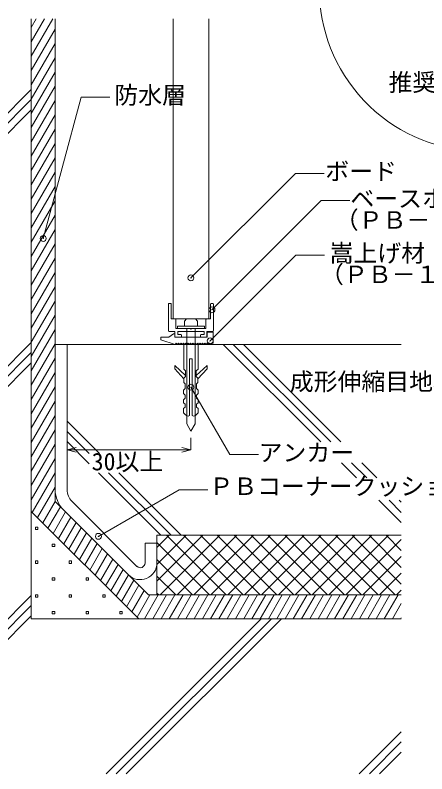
# Model space of a CAD drawing. Units: millimetres, scale not verified. Extents: x -675 to 675, y -471 to 460.
# Drawn here: x 256.1 to 428.5, y -209.6 to 108.4 of the extents above; entities that cross this region are included whole.
import ezdxf
from ezdxf.enums import TextEntityAlignment as Align

# ---------------------------------------------------------------- set-up
doc = ezdxf.new("R2010")
doc.units = ezdxf.units.MM
doc.header["$LTSCALE"] = 5
doc.header["$PDMODE"] = 32
doc.header["$PDSIZE"] = 2.5
doc.layers.add('1-0_芯・寸法線', color=7, linetype='Continuous', lineweight=18)
doc.styles.add('ＭＳ ゴシック', font='')
doc.styles.get('ＭＳ ゴシック').set_extended_font_data('MS Gothic')

msp = doc.modelspace()

# ---------------------------------------------------------------- linework, layer by layer
at = {"layer": '1-0_芯・寸法線'}
for p, q in [((262.856, 106.921), (262.856, -144.619)), ((262.856, 103.273), (264.962, 106.921)), ((262.856, 97.273), (268.426, 106.921)), ((262.856, 91.273), (271.89, 106.921)), ((262.856, 91.273), (271.89, 106.921)), ((272.856, 106.921), (272.856, -35.483)), ((322.218, 106.921), (322.218, -18.919)), ((337.218, 106.921), (337.218, -18.919)), ((262.856, 85.273), (272.856, 102.593)), ((262.856, 85.273), (272.856, 102.593)), ((262.856, 79.273), (272.856, 96.593)), ((262.856, 79.273), (272.856, 96.593)), ((262.856, 73.273), (272.856, 90.593)), ((262.856, 73.273), (272.856, 90.593)), ((262.856, 67.273), (272.856, 84.593)), ((262.856, 67.273), (272.856, 84.593)), ((197.856, 12.265), (262.856, 77.265)), ((262.856, 61.273), (272.856, 78.593)), ((262.856, 61.273), (272.856, 78.593)), ((283.727, 74.045), (267.856, 14.812)), ((283.727, 74.045), (295.727, 74.045)), ((197.856, 8.023), (262.856, 73.023)), ((262.856, 55.273), (272.856, 72.593)), ((262.856, 55.273), (272.856, 72.593)), ((197.856, 3.78), (262.856, 68.78)), ((262.856, 49.273), (272.856, 66.593)), ((262.856, 49.273), (272.856, 66.593)), ((262.856, 43.273), (272.856, 60.593)), ((262.856, 43.273), (272.856, 60.593)), ((262.856, 37.273), (272.856, 54.593)), ((262.856, 37.273), (272.856, 54.593)), ((262.856, 31.273), (272.856, 48.593)), ((262.856, 31.273), (272.856, 48.593)), ((262.856, 25.273), (272.856, 42.593)), ((262.856, 25.273), (272.856, 42.593)), ((262.856, 19.273), (272.856, 36.593)), ((262.856, 19.273), (272.856, 36.593)), ((262.856, 13.273), (272.856, 30.593)), ((262.856, 13.273), (272.856, 30.593)), ((262.856, 7.273), (272.856, 24.593)), ((262.856, 7.273), (272.856, 24.593)), ((262.856, 1.273), (272.856, 18.593)), ((262.856, 1.273), (272.856, 18.593)), ((262.856, -4.727), (272.856, 12.593)), ((262.856, -4.727), (272.856, 12.593)), ((262.856, -10.727), (272.856, 6.593)), ((262.856, -10.727), (272.856, 6.593)), ((262.856, -16.727), (272.856, 0.593)), ((262.856, -16.727), (272.856, 0.593)), ((262.856, -22.727), (272.856, -5.407)), ((262.856, -22.727), (272.856, -5.407)), ((262.856, -28.727), (272.856, -11.407)), ((262.856, -28.727), (272.856, -11.407)), ((320.268, -12.719), (320.268, -23.819)), ((321.168, -12.419), (320.568, -12.419)), ((321.468, -12.719), (321.468, -18.919)), ((337.968, -12.719), (337.968, -18.919)), ((338.868, -12.419), (338.268, -12.419)), ((339.168, -12.719), (339.168, -23.819)), ((262.856, -34.727), (272.856, -17.407)), ((262.856, -34.727), (272.856, -17.407)), ((323.168, -18.919), (321.468, -18.919)), ((337.218, -18.919), (322.218, -18.919)), ((327.835, -18.942), (331.602, -18.942)), ((336.268, -18.919), (337.968, -18.919)), ((323.468, -19.219), (323.468, -22.919)), ((324.037, -21.942), (335.399, -21.942)), ((324.037, -22.919), (324.037, -21.942)), ((335.399, -22.919), (335.399, -21.942)), ((335.968, -19.219), (335.968, -22.919)), ((262.856, -40.727), (272.856, -23.407)), ((262.856, -40.727), (272.856, -23.407)), ((320.418, -26.619), (322.468, -25.119)), ((320.568, -24.119), (323.018, -24.119)), ((322.468, -25.119), (322.968, -25.119)), ((322.968, -25.119), (322.968, -26.619)), ((323.018, -26.319), (323.018, -24.119)), ((323.468, -22.919), (328.968, -22.919)), ((324.037, -22.919), (335.399, -22.919)), ((324.218, -24.119), (324.218, -25.419)), ((324.218, -24.119), (335.218, -24.119)), ((325.418, -25.419), (324.218, -25.419)), ((327.968, -62.888), (327.968, -22.919)), ((328.968, -22.919), (329.718, -23.219)), ((329.718, -23.219), (330.468, -22.919)), ((330.468, -22.919), (335.968, -22.919)), ((331.468, -62.888), (331.468, -22.919)), ((334.018, -25.419), (335.218, -25.419)), ((335.218, -25.419), (335.218, -24.119)), ((338.868, -24.119), (336.418, -24.119)), ((336.418, -26.319), (336.418, -24.119)), ((336.468, -24.419), (339.068, -24.419)), ((336.468, -26.619), (336.468, -24.419)), ((339.068, -29.119), (339.068, -24.419)), ((320.418, -26.619), (317.068, -26.619)), ((317.068, -27.619), (317.068, -26.619)), ((317.068, -27.619), (323.068, -29.619)), ((336.468, -26.619), (322.968, -26.619)), ((323.318, -26.619), (325.418, -26.619)), ((325.718, -26.319), (325.718, -25.719)), ((333.718, -25.719), (333.718, -26.319)), ((334.018, -26.619), (336.118, -26.619)), ((197.856, -93.801), (262.856, -28.801)), ((262.856, -46.727), (272.856, -29.407)), ((262.856, -46.727), (272.856, -29.407)), ((277.856, -29.619), (272.856, -29.619)), ((277.856, -29.619), (277.856, -90.506)), ((277.856, -29.619), (327.968, -29.619)), ((326.718, -39.952), (326.718, -29.619)), ((326.718, -29.619), (332.718, -29.619)), ((331.468, -29.619), (417.856, -29.619)), ((332.718, -39.952), (332.718, -29.619)), ((343.223, -29.619), (384.081, -70.477)), ((347.466, -29.619), (388.324, -70.477)), ((351.708, -29.619), (392.567, -70.477)), ((197.856, -98.043), (262.856, -33.043)), ((197.856, -102.286), (262.856, -37.286)), ((262.856, -52.727), (272.856, -35.407)), ((262.856, -52.727), (272.856, -35.407)), ((272.856, -35.483), (272.856, -95.477)), ((329.18, -59.391), (329.18, -35.625)), ((329.18, -35.625), (330.256, -35.625)), ((330.256, -59.391), (330.256, -35.625)), ((262.856, -58.727), (272.856, -41.407)), ((262.856, -58.727), (272.856, -41.407)), ((262.856, -64.727), (272.856, -47.407)), ((262.856, -64.727), (272.856, -47.407)), ((326.622, -50.14), (326.622, -48.788)), ((332.814, -50.14), (332.814, -48.788)), ((262.856, -70.727), (272.856, -53.407)), ((262.856, -70.727), (272.856, -53.407)), ((326.647, -54.047), (326.647, -52.86)), ((332.789, -54.047), (332.789, -52.86)), ((262.856, -76.727), (272.856, -59.407)), ((262.856, -76.727), (272.856, -59.407)), ((277.856, -61.832), (291.367, -75.344)), ((329.718, -65.919), (327.968, -62.888)), ((329.718, -65.919), (331.468, -62.888)), ((262.856, -82.727), (272.856, -65.407)), ((262.856, -82.727), (272.856, -65.407)), ((277.856, -66.075), (287.143, -75.363)), ((262.856, -88.727), (272.856, -71.407)), ((262.856, -88.727), (272.856, -71.407)), ((277.856, -70.318), (287.143, -79.605)), ((277.856, -73.788), (281.719, -72.753)), ((329.718, -73.788), (325.855, -72.753)), ((277.856, -73.788), (281.719, -74.823)), ((329.718, -73.788), (325.855, -74.823)), ((262.856, -94.727), (272.856, -77.407)), ((262.856, -94.727), (272.856, -77.407)), ((392.795, -79.191), (399.124, -85.52)), ((397.038, -79.191), (403.366, -85.52)), ((401.28, -79.191), (407.609, -85.52)), ((263.261, -100.025), (272.856, -83.407)), ((263.261, -100.025), (272.856, -83.407)), ((290.994, -83.456), (317.157, -109.619)), ((295.237, -83.456), (321.4, -109.619)), ((299.479, -83.456), (325.642, -109.619)), ((265.458, -102.221), (272.856, -89.407)), ((265.458, -102.221), (272.856, -89.407)), ((324.84, -90.511), (290.976, -110.062)), ((324.84, -90.511), (336.84, -90.511)), ((267.654, -104.417), (272.856, -95.407)), ((267.654, -104.417), (272.856, -95.407)), ((408.479, -94.875), (417.856, -104.252)), ((412.722, -94.875), (417.856, -100.009)), ((416.965, -94.875), (417.856, -95.766)), ((269.85, -106.613), (275.026, -97.647)), ((269.85, -106.613), (275.026, -97.647)), ((272.856, -95.477), (311.998, -134.619)), ((307.084, -122.634), (279.906, -95.456)), ((262.856, -99.619), (307.856, -144.619)), ((272.046, -108.809), (277.222, -99.843)), ((272.046, -108.809), (277.222, -99.843)), ((274.242, -111.005), (279.419, -102.04)), ((274.242, -111.005), (279.419, -102.04)), ((276.438, -113.202), (281.615, -104.236)), ((276.438, -113.202), (281.615, -104.236)), ((278.634, -115.398), (283.811, -106.432)), ((278.634, -115.398), (283.811, -106.432)), ((280.831, -117.594), (286.007, -108.628)), ((280.831, -117.594), (286.007, -108.628)), ((283.027, -119.79), (288.203, -110.824)), ((283.027, -119.79), (288.203, -110.824)), ((315.498, -134.619), (315.498, -109.619)), ((315.498, -109.619), (417.856, -109.619)), ((315.498, -128.894), (334.773, -109.619)), ((315.498, -121.823), (327.702, -109.619)), ((315.498, -114.752), (320.631, -109.619)), ((316.844, -134.619), (341.844, -109.619)), ((319.545, -109.619), (344.545, -134.619)), ((323.915, -134.619), (348.915, -109.619)), ((326.616, -109.619), (351.616, -134.619)), ((330.986, -134.619), (355.986, -109.619)), ((333.687, -109.619), (358.687, -134.619)), ((338.057, -134.619), (363.057, -109.619)), ((340.759, -109.619), (365.759, -134.619)), ((345.128, -134.619), (370.128, -109.619)), ((347.83, -109.619), (372.83, -134.619)), ((352.199, -134.619), (377.199, -109.619)), ((354.901, -109.619), (379.901, -134.619)), ((359.27, -134.619), (384.27, -109.619)), ((361.972, -109.619), (386.972, -134.619)), ((366.341, -134.619), (391.341, -109.619)), ((369.043, -109.619), (394.043, -134.619)), ((373.412, -134.619), (398.412, -109.619)), ((376.114, -109.619), (401.114, -134.619)), ((380.483, -134.619), (405.483, -109.619)), ((383.185, -109.619), (408.185, -134.619)), ((387.554, -134.619), (412.554, -109.619)), ((390.256, -109.619), (415.256, -134.619)), ((397.327, -109.619), (417.856, -130.147)), ((404.398, -109.619), (417.856, -123.076)), ((411.469, -109.619), (417.856, -116.005)), ((285.223, -121.986), (290.399, -113.02)), ((285.223, -121.986), (290.399, -113.02)), ((310.498, -112.913), (315.498, -112.913)), ((310.498, -121.219), (310.498, -112.913)), ((315.498, -112.642), (337.474, -134.619)), ((394.625, -134.619), (417.856, -111.389)), ((287.419, -124.182), (292.595, -115.217)), ((287.419, -124.182), (292.595, -115.217)), ((289.615, -126.378), (294.792, -117.413)), ((289.615, -126.378), (294.792, -117.413)), ((291.811, -128.575), (296.988, -119.609)), ((291.811, -128.575), (296.988, -119.609)), ((315.498, -119.713), (330.403, -134.619)), ((401.697, -134.619), (417.856, -118.46)), ((294.008, -130.771), (299.184, -121.805)), ((294.008, -130.771), (299.184, -121.805)), ((296.204, -132.967), (301.38, -124.001)), ((296.204, -132.967), (301.38, -124.001)), ((298.4, -135.163), (303.576, -126.197)), ((298.4, -135.163), (303.576, -126.197)), ((315.498, -126.784), (323.332, -134.619)), ((408.768, -134.619), (417.856, -125.531)), ((300.596, -137.359), (305.772, -128.393)), ((300.596, -137.359), (305.772, -128.393)), ((302.792, -139.555), (307.969, -130.59)), ((302.792, -139.555), (307.969, -130.59)), ((304.988, -141.752), (310.165, -132.786)), ((304.988, -141.752), (310.165, -132.786)), ((415.839, -134.619), (417.856, -132.602)), ((197.856, -199.867), (262.856, -134.867)), ((307.184, -143.948), (312.57, -134.619)), ((307.184, -143.948), (312.57, -134.619)), ((310.261, -144.619), (316.035, -134.619)), ((310.261, -144.619), (316.035, -134.619)), ((311.998, -134.619), (417.856, -134.619)), ((313.725, -144.619), (319.499, -134.619)), ((313.725, -144.619), (319.499, -134.619)), ((315.498, -133.856), (316.261, -134.619)), ((317.189, -144.619), (322.963, -134.619)), ((317.189, -144.619), (322.963, -134.619)), ((320.653, -144.619), (326.427, -134.619)), ((320.653, -144.619), (326.427, -134.619)), ((324.117, -144.619), (329.891, -134.619)), ((324.117, -144.619), (329.891, -134.619)), ((327.582, -144.619), (333.355, -134.619)), ((327.582, -144.619), (333.355, -134.619)), ((331.046, -144.619), (336.819, -134.619)), ((331.046, -144.619), (336.819, -134.619)), ((334.51, -144.619), (340.283, -134.619)), ((334.51, -144.619), (340.283, -134.619)), ((337.974, -144.619), (343.747, -134.619)), ((337.974, -144.619), (343.747, -134.619)), ((341.438, -144.619), (347.211, -134.619)), ((341.438, -144.619), (347.211, -134.619)), ((344.902, -144.619), (350.676, -134.619)), ((344.902, -144.619), (350.676, -134.619)), ((348.366, -144.619), (354.14, -134.619)), ((348.366, -144.619), (354.14, -134.619)), ((351.83, -144.619), (357.604, -134.619)), ((351.83, -144.619), (357.604, -134.619)), ((355.294, -144.619), (361.068, -134.619)), ((355.294, -144.619), (361.068, -134.619)), ((358.758, -144.619), (364.532, -134.619)), ((358.758, -144.619), (364.532, -134.619)), ((362.223, -144.619), (367.996, -134.619)), ((362.223, -144.619), (367.996, -134.619)), ((365.687, -144.619), (371.46, -134.619)), ((365.687, -144.619), (371.46, -134.619)), ((369.151, -144.619), (374.924, -134.619)), ((369.151, -144.619), (374.924, -134.619)), ((372.615, -144.619), (378.388, -134.619)), ((372.615, -144.619), (378.388, -134.619)), ((376.079, -144.619), (381.852, -134.619)), ((376.079, -144.619), (381.852, -134.619)), ((379.543, -144.619), (385.317, -134.619)), ((379.543, -144.619), (385.317, -134.619)), ((383.007, -144.619), (388.781, -134.619)), ((383.007, -144.619), (388.781, -134.619)), ((386.471, -144.619), (392.245, -134.619)), ((386.471, -144.619), (392.245, -134.619)), ((389.935, -144.619), (395.709, -134.619)), ((389.935, -144.619), (395.709, -134.619)), ((393.399, -144.619), (399.173, -134.619)), ((393.399, -144.619), (399.173, -134.619)), ((396.864, -144.619), (402.637, -134.619)), ((396.864, -144.619), (402.637, -134.619)), ((400.328, -144.619), (406.101, -134.619)), ((400.328, -144.619), (406.101, -134.619)), ((403.792, -144.619), (409.565, -134.619)), ((403.792, -144.619), (409.565, -134.619)), ((407.256, -144.619), (413.029, -134.619)), ((407.256, -144.619), (413.029, -134.619)), ((410.72, -144.619), (416.494, -134.619)), ((410.72, -144.619), (416.494, -134.619)), ((197.856, -204.109), (262.856, -139.109)), ((414.184, -144.619), (417.856, -138.26)), ((414.184, -144.619), (417.856, -138.26)), ((197.856, -208.352), (262.856, -143.352)), ((262.856, -144.619), (417.856, -144.619)), ((294.17, -209.619), (359.17, -144.619)), ((298.412, -209.619), (363.412, -144.619)), ((302.655, -209.619), (367.655, -144.619)), ((417.648, -144.619), (417.856, -144.26)), ((417.648, -144.619), (417.856, -144.26)), ((400.236, -209.619), (417.856, -191.999)), ((404.478, -209.619), (417.856, -196.241)), ((408.721, -209.619), (417.856, -200.484))]:
    msp.add_line(p, q, dxfattribs=at)
for points in [[(329.718, -1.703), (373.538, 42.117), (385.538, 42.117)], [(338.518, -15.097), (384.292, 30.677), (396.292, 30.677)], [(337.768, -28.119), (373.7, 7.812), (385.7, 7.812)], [(326.963, -21.942), (326.963, -19.814), (327.835, -18.942)], [(332.473, -21.942), (332.473, -19.814), (331.602, -18.942)], [(323.068, -29.619), (323.568, -29.119), (324.068, -29.619), (324.568, -29.119), (325.068, -29.619), (325.568, -29.119), (326.068, -29.619), (326.568, -29.119), (327.068, -29.619), (327.568, -29.119), (328.068, -29.619), (328.568, -29.119), (329.068, -29.619), (329.568, -29.119), (330.068, -29.619), (330.568, -29.119), (331.068, -29.619), (331.568, -29.119), (332.068, -29.619), (332.568, -29.119), (333.068, -29.619), (333.568, -29.119), (334.068, -29.619), (334.568, -29.119), (335.068, -29.619), (335.568, -29.119), (336.068, -29.619), (336.568, -29.119), (337.068, -29.619), (337.568, -29.119), (338.068, -29.619), (338.568, -29.119), (339.068, -29.119)], [(327.487, -42.672), (322.951, -38.418), (322.951, -39.811), (326.754, -44.05)], [(326.754, -45.533), (326.754, -43.754), (327.487, -43.022), (327.487, -40.72), (326.718, -39.952)], [(331.949, -42.672), (336.485, -38.418), (336.485, -39.811), (332.682, -44.05)], [(332.682, -45.533), (332.682, -43.754), (331.949, -43.022), (331.949, -40.72), (332.718, -39.952)], [(326.622, -48.788), (327.311, -48.097), (327.311, -46.091), (326.754, -45.533)], [(329.718, -47.545), (346.033, -75.802), (358.033, -75.802)], [(332.814, -48.788), (332.125, -48.097), (332.125, -46.091), (332.682, -45.533)], [(326.647, -52.86), (327.311, -52.2), (327.311, -50.896), (326.622, -50.14)], [(332.789, -52.86), (332.125, -52.2), (332.125, -50.896), (332.814, -50.14)], [(327.311, -55.86), (327.311, -54.709), (326.647, -54.047)], [(332.125, -55.86), (332.125, -54.709), (332.789, -54.047)], [(326.663, -58.234), (326.663, -56.506), (327.311, -55.86)], [(332.773, -58.234), (332.773, -56.506), (332.125, -55.86)], [(277.856, -73.788), (329.718, -73.788), (329.718, -68.788)]]:
    msp.add_lwpolyline(points, dxfattribs=at)
for points in [[(265.583, -107.251), (264.583, -107.251), (264.583, -106.251), (265.583, -106.251)], [(272.654, -114.322), (271.654, -114.322), (271.654, -113.322), (272.654, -113.322)], [(265.583, -121.393), (264.583, -121.393), (264.583, -120.393), (265.583, -120.393)], [(279.725, -121.393), (278.725, -121.393), (278.725, -120.393), (279.725, -120.393)], [(272.654, -128.464), (271.654, -128.464), (271.654, -127.464), (272.654, -127.464)], [(286.796, -128.464), (285.796, -128.464), (285.796, -127.464), (286.796, -127.464)], [(265.583, -135.536), (264.583, -135.536), (264.583, -134.536), (265.583, -134.536)], [(279.725, -135.536), (278.725, -135.536), (278.725, -134.536), (279.725, -134.536)], [(293.867, -135.536), (292.867, -135.536), (292.867, -134.536), (293.867, -134.536)], [(272.654, -142.607), (271.654, -142.607), (271.654, -141.607), (272.654, -141.607)], [(286.796, -142.607), (285.796, -142.607), (285.796, -141.607), (286.796, -141.607)], [(300.938, -142.607), (299.938, -142.607), (299.938, -141.607), (300.938, -141.607)]]:
    msp.add_lwpolyline(points, close=True, dxfattribs=at)
for centre, radius, start, end in [((451.839, 119.589), 68.322, 137.10641, 122.02478), ((320.568, -12.719), 0.3, 90, 180), ((321.168, -12.719), 0.3, 0, 90), ((338.268, -12.719), 0.3, 90, 180), ((338.868, -12.719), 0.3, 0, 90), ((323.168, -19.219), 0.3, 0, 90), ((336.268, -19.219), 0.3, 90, 180), ((320.568, -23.819), 0.3, 180, 270), ((325.418, -25.719), 0.3, 0, 90), ((334.018, -25.719), 0.3, 90, 180), ((338.868, -23.819), 0.3, 270, 0), ((323.318, -26.319), 0.3, 180, 270), ((325.418, -26.319), 0.3, 270, 0), ((334.018, -26.319), 0.3, 180, 270), ((336.118, -26.319), 0.3, 270, 0), ((330.105, -56.026), 4.089, 212.69021, 236.46874), ((328.481, -58.432), 1.187, 237.63371, 306.10756), ((330.956, -58.432), 1.187, 233.89244, 302.36629), ((329.332, -56.026), 4.089, 303.53126, 327.30979), ((284.856, -90.506), 12, 180, 225), ((284.856, -90.506), 7, 180, 225), ((308.498, -121.219), 7, 225, 0), ((308.498, -121.219), 2, 225, 0)]:
    msp.add_arc(centre, radius, start, end, dxfattribs=at)
for p in [(267.856, 14.812), (329.718, -1.703), (338.518, -15.097), (337.768, -28.119), (329.718, -47.545), (290.976, -110.062)]:
    msp.add_point(p, dxfattribs=at)

# ---------------------------------------------------------------- texts
at = {"layer": '1-0_芯・寸法線', "style": 'ＭＳ ゴシック'}
for s, p in [('推奨水切溝寸法', (412.509, 74.39)), ('防水層', (297.631, 69.045)), ('ボード', (385.995, 37.117)), ('ベースホルダー', (396.54, 25.677)), ('（ＰＢ－５Ｃ）', (389.995, 16.705)), ('嵩上げ材', (387.813, 2.812)), ('（ＰＢ－１７ＢＵ）', (383.813, -6.095)), ('成形伸縮目地材', (371.142, -51.044)), ('アンカー', (358.063, -80.802)), ('30以上', (288.15, -84.581)), ('ＰＢコーナークッション', (337.457, -94.917))]:
    msp.add_text(s, height=7.331, dxfattribs=at).set_placement(p, align=Align.BOTTOM_LEFT)

doc.saveas('drawing.dxf')
